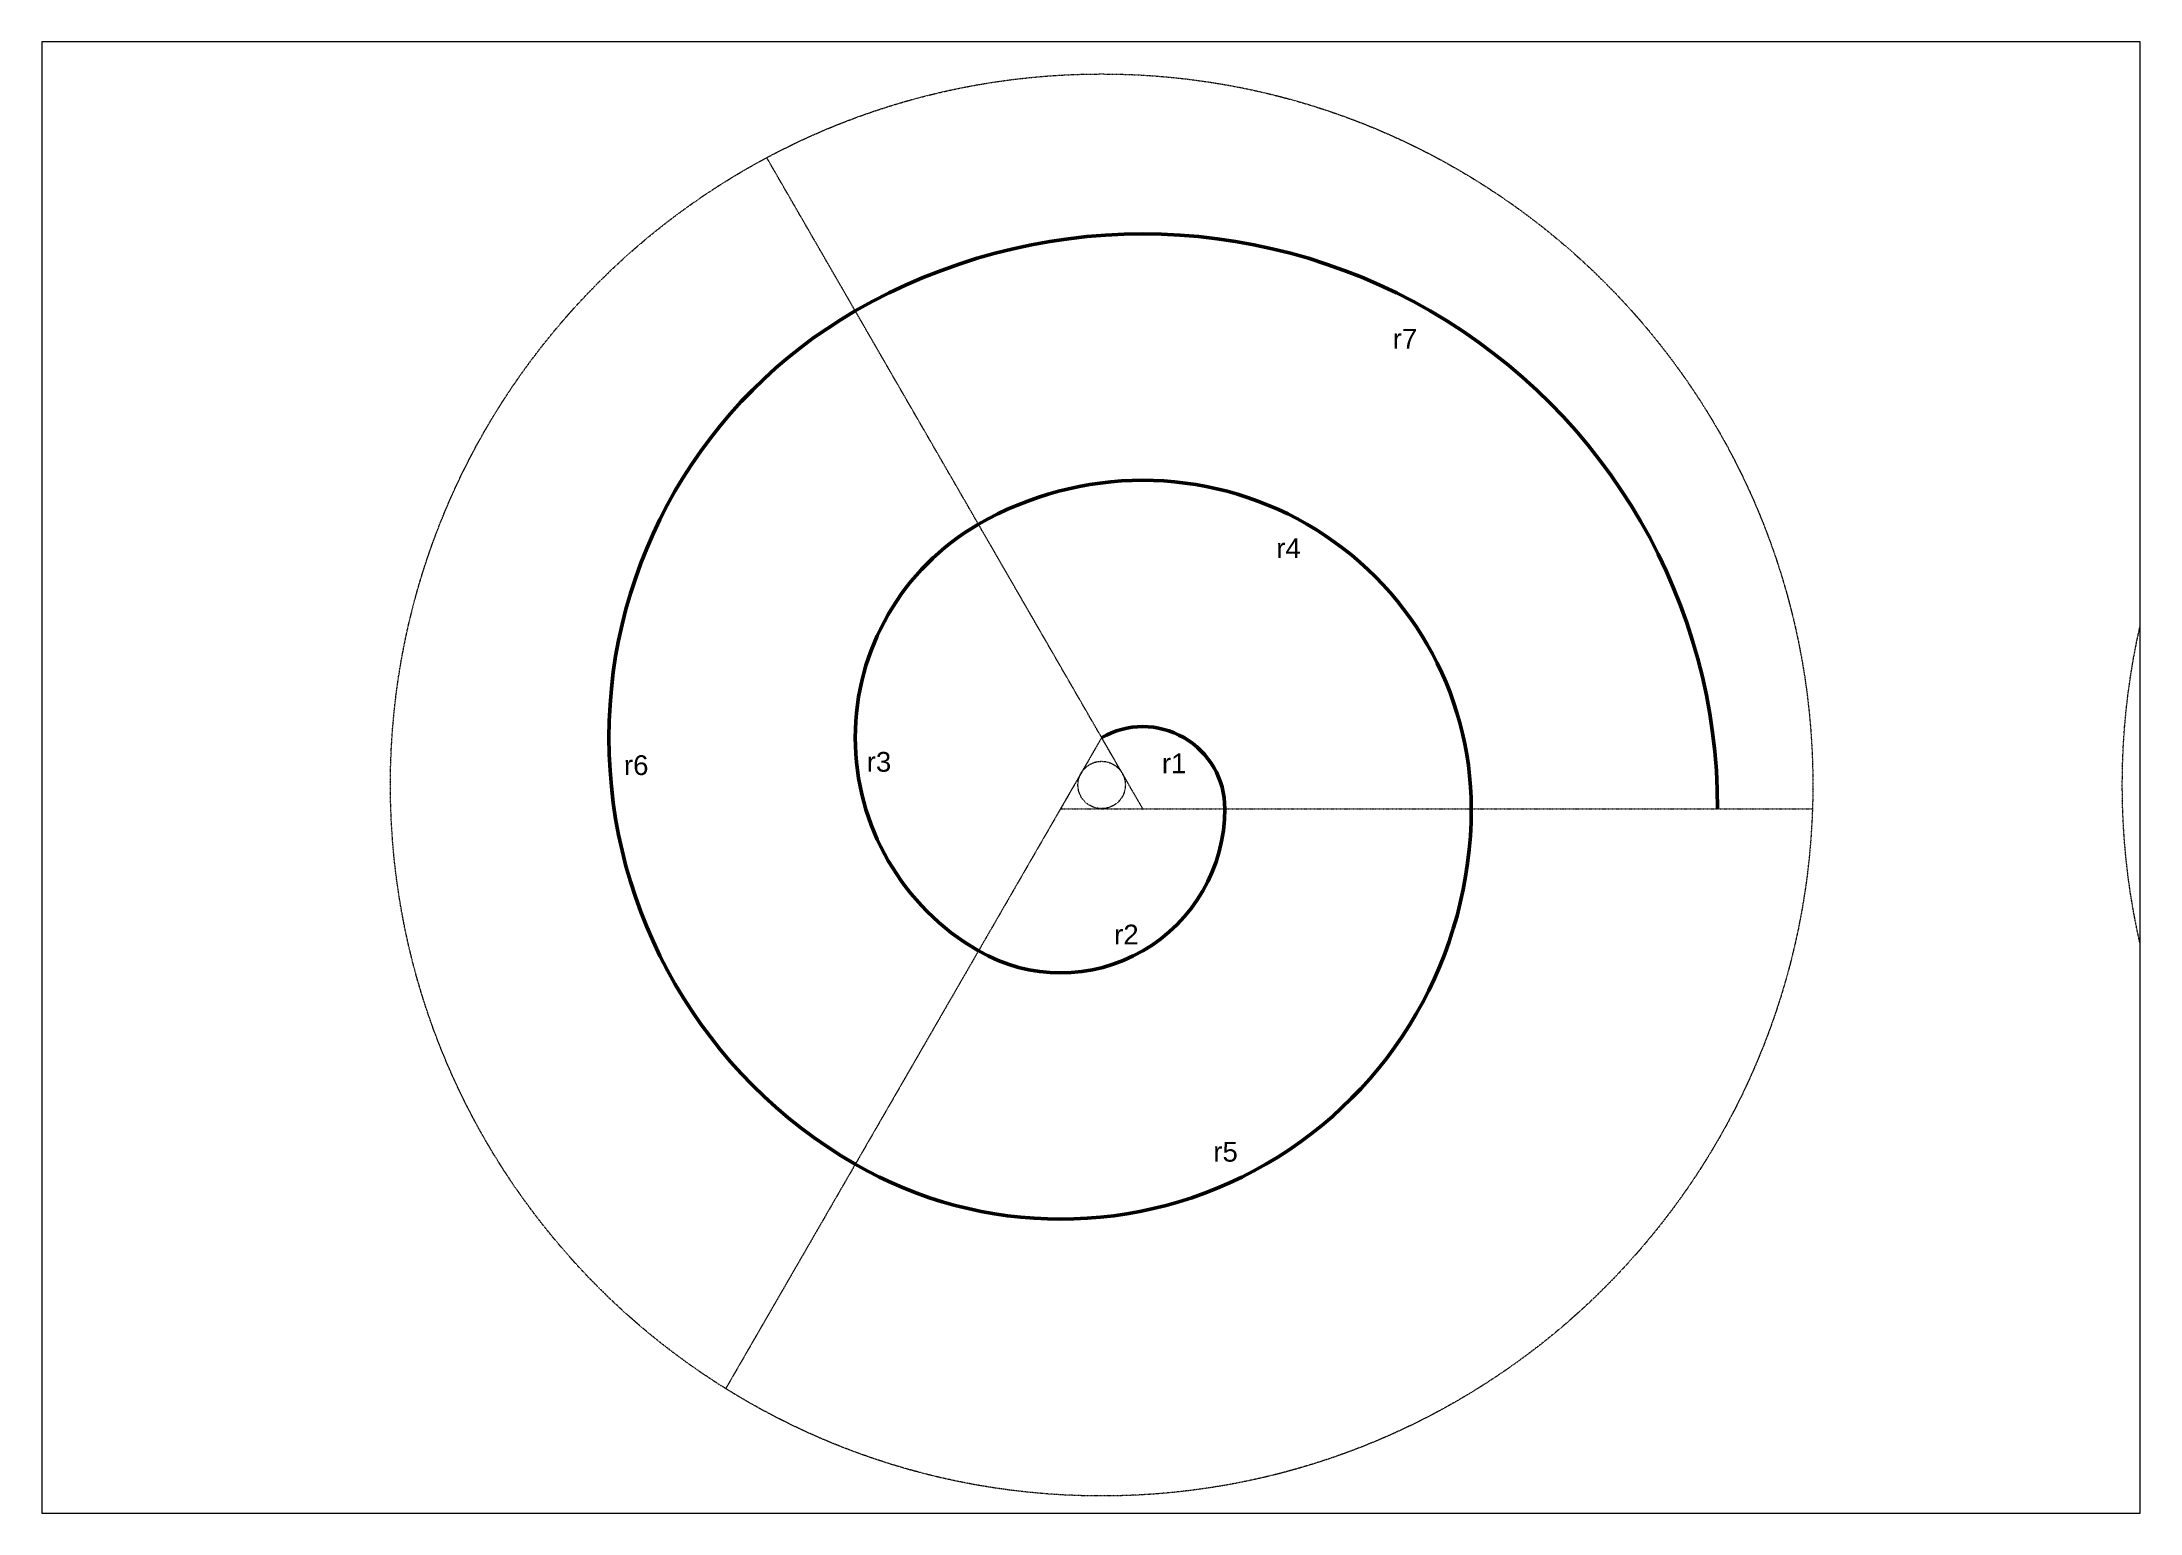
# Paper-space layout 'Layout1' of a CAD drawing. Header units: metres, sheet in millimetres. Extents: x 4 to 292, y 4 to 206.
# The model-space entities are those that its viewports show. They can reach past a viewport. Long polylines and large blocks are cut down to what shows.
import ezdxf

# ---------------------------------------------------------------- set-up
doc = ezdxf.new("R2010")
doc.units = ezdxf.units.M
doc.header["$LTSCALE"] = 0.01
doc.linetypes.add('ACAD_ISO02W100', pattern=[15, 12, -3])
for name, color, linetype, lineweight in [('0-Object', 7, 'Continuous', 50), ('0-Sketch', 1, 'ACAD_ISO02W100', 15), ('0-Text', 156, 'Continuous', 20)]:
    doc.layers.add(name, color=color, linetype=linetype, lineweight=lineweight)
doc.styles.get("Standard").update_dxf_attribs({"font": 'arial.ttf'})

msp = doc.modelspace()

# ---------------------------------------------------------------- linework, layer by layer
at = {"layer": '0-Object'}
for centre, radius, start, end in [((58.856, 31.049), 7.275, 0, 120), ((58.336, 31.949), 6.235, 120, 240), ((58.856, 31.049), 4.157, 0, 120), ((58.336, 31.949), 3.118, 120, 240), ((58.856, 31.049), 1.039, 0, 120), ((57.817, 31.049), 5.196, 240, 0), ((57.817, 31.049), 2.078, 240, 0)]:
    msp.add_arc(centre, radius, start, end, dxfattribs=at)
at = {"layer": '0-Sketch'}
for p, q in [((58.856, 31.049), (54.099, 39.289)), ((58.336, 31.949), (53.579, 23.709)), ((57.817, 31.049), (67.331, 31.049))]:
    msp.add_line(p, q, dxfattribs=at)
msp.add_lwpolyline([(58.856, 31.049), (58.336, 31.949), (57.817, 31.049)], close=True, dxfattribs=at)
for centre, radius in [((58.336, 31.349), 9), ((80.251, 31.349), 9), ((58.336, 31.349), 0.3)]:
    msp.add_circle(centre, radius, dxfattribs=at)

# ---------------------------------------------------------------- texts
at = {"layer": '0-Text'}
for s, p in [('r7', (62.019, 36.872)), ('r4', (60.546, 34.221)), ('r6', (52.291, 31.475)), ('r3', (55.363, 31.517)), ('r1', (59.098, 31.498)), ('r2', (58.494, 29.331)), ('r5', (59.749, 26.581))]:
    msp.add_text(s, height=0.25, dxfattribs=at).set_placement(p)

psp = doc.layouts.get("Layout1")

# ---------------------------------------------------------------- viewports
at = {"layer": '0', "view_target_point": (7.784, -1.294)}
psp.add_viewport(center=(147.99, 105.07), size=(288, 202), view_center_point=(50.417, 32.738), view_height=18.62136, dxfattribs=at)

doc.saveas('drawing.dxf')
